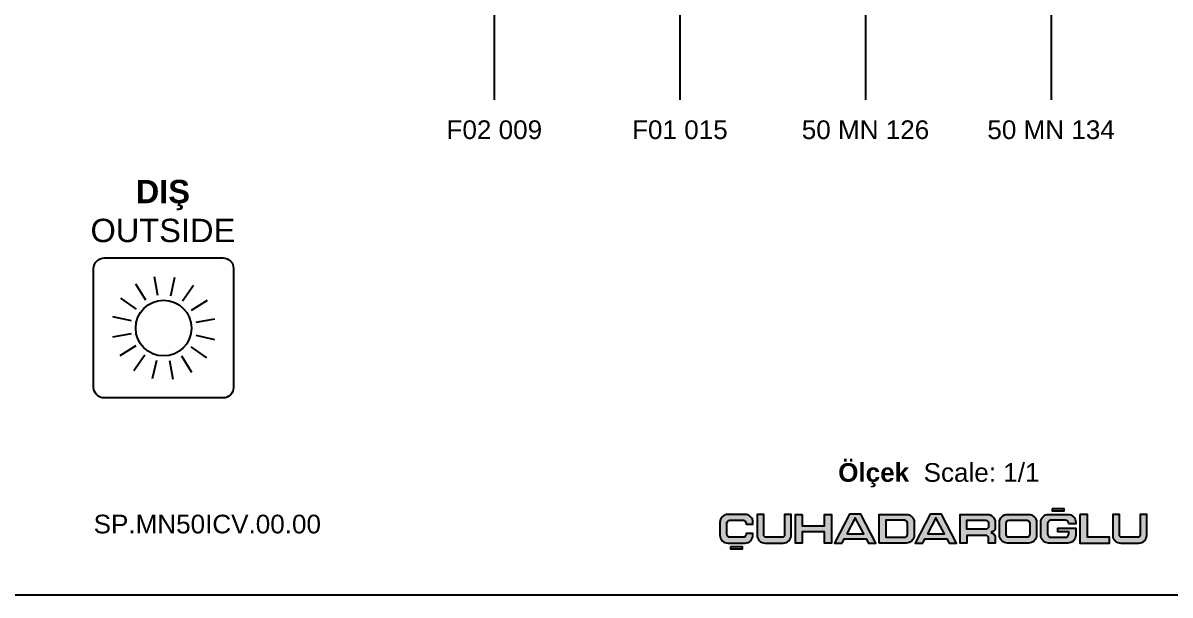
# Model space of a CAD drawing. Header units: millimetres. Extents: x 12 to 3612, y 18 to 315.
# Drawn here: x 2989.9 to 3112.9, y 17.9 to 79.2 of the extents above; entities that cross this region are included whole.
import ezdxf

# ---------------------------------------------------------------- set-up
doc = ezdxf.new("R2010")
doc.units = ezdxf.units.MM
for name, color, linetype in [('ALUMINIUM', 30, 'Continuous'), ('ANTET', 140, 'Continuous'), ('antet_k', 7, 'Continuous'), ('yazı_numara_k', 11, 'Continuous')]:
    doc.layers.add(name, color=color, linetype=linetype)
doc.styles.get("Standard").update_dxf_attribs({"font": 'arial.ttf'})
doc.dimstyles.new('ISO-25', dxfattribs={"dimtxt": 2.5, "dimasz": 2.5, "dimexe": 1.25, "dimexo": 0.625, "dimtad": 1, "dimtxsty": 'Standard', "dimcen": 2.5, "dimadec": 0, "dimazin": 0, "dimtfac": 1, "dimtmove": 0, "dimatfit": 3, "dimfxl": 1, "dimarcsym": 0})

# ---------------------------------------------------------------- blocks, each defined once
blk = doc.blocks.new('ÇUHADAROĞLU')
at = {"layer": 'ANTET'}
h = blk.add_hatch(color=7, dxfattribs=at)
h.paths.add_polyline_path([(159.1, 19.64, -0.414214), (159.42, 19.96), (160.84, 19.96, -0.414214), (161.16, 19.64), (161.16, 19.54), (161.9, 19.54), (161.9, 19.73, 0.414214), (161.05, 20.59), (159.21, 20.59, 0.414214), (158.36, 19.73), (158.36, 18.36, 0.414214), (159.21, 17.51), (161.05, 17.51, 0.414214), (161.9, 18.36), (161.9, 18.55), (161.16, 18.55), (161.16, 18.46, -0.414214), (160.84, 18.13), (159.42, 18.13, -0.414214), (159.1, 18.46)])
h.paths.add_polyline_path([(159.48, 17.12), (159.48, 16.9), (160.78, 16.9), (160.78, 17.12)])
h.paths.add_polyline_path([(165.15, 17.51, 0.414214), (166, 18.36), (166, 20.59), (165.29, 20.59), (165.29, 18.39, -0.414214), (165.03, 18.13), (163.32, 18.13, -0.414214), (163.06, 18.39), (163.06, 20.59), (162.35, 20.59), (162.35, 18.36, 0.414214), (163.2, 17.51)])
h.paths.add_polyline_path([(167.19, 18.73), (169.58, 18.73), (169.58, 17.51), (170.32, 17.51), (170.32, 20.59), (169.58, 20.59), (169.58, 19.36), (167.19, 19.36), (167.19, 20.59), (166.45, 20.59), (166.45, 17.51), (167.19, 17.51)])
h.paths.add_polyline_path([(170.66, 17.51), (171.46, 17.51), (171.69, 17.95), (174.05, 17.95), (174.29, 17.51), (175.09, 17.51), (173.48, 20.6), (172.27, 20.6)])
h.paths.add_polyline_path([(171.97, 18.49), (172.87, 20.23), (173.78, 18.49)], flags=16)
h.paths.add_polyline_path([(175.43, 17.51), (178.34, 17.51, 0.414214), (179.19, 18.36), (179.19, 19.73, 0.414214), (178.34, 20.59), (175.43, 20.59)])
h.paths.add_polyline_path([(176.14, 19.96), (178.15, 19.96, -0.414214), (178.47, 19.64), (178.47, 18.46, -0.414214), (178.15, 18.13), (176.14, 18.13)], flags=16)
h.paths.add_polyline_path([(180.34, 17.95), (182.7, 17.95), (182.94, 17.51), (183.74, 17.51), (182.13, 20.6), (180.92, 20.6), (179.31, 17.51), (180.11, 17.51)])
h.paths.add_polyline_path([(180.62, 18.49), (181.52, 20.23), (182.43, 18.49)], flags=16)
h.paths.add_polyline_path([(184.84, 18.34), (186.84, 18.34, -0.414214), (187.17, 18.02), (187.17, 17.51), (187.88, 17.51), (187.88, 18.21, 0.203358), (187.78, 18.44, 0.098259), (187.5, 18.62), (187.5, 18.7, 0.058399), (187.74, 18.83, 0.246853), (187.88, 19.09), (187.88, 19.73, 0.414214), (187.03, 20.59), (184.13, 20.59), (184.13, 17.51), (184.84, 17.51)])
h.paths.add_polyline_path([(184.84, 18.99), (184.84, 19.96), (186.82, 19.96, -0.414214), (187.17, 19.61), (187.17, 19.31, -0.414214), (186.84, 18.99)], flags=16)
h.paths.add_polyline_path([(191.45, 17.51, 0.414214), (192.31, 18.36), (192.31, 19.73, 0.414214), (191.45, 20.59), (189.19, 20.59, 0.414214), (188.33, 19.73), (188.33, 18.36, 0.414214), (189.19, 17.51)])
h.paths.add_polyline_path([(189.37, 18.13, -0.414214), (189.05, 18.46), (189.05, 19.64, -0.414214), (189.37, 19.96), (191.27, 19.96, -0.414214), (191.59, 19.64), (191.59, 18.46, -0.414214), (191.27, 18.13)], flags=16)
h.paths.add_polyline_path([(193.61, 17.51), (195.66, 17.51, 0.414214), (196.51, 18.36), (196.51, 19.11), (194.59, 19.11), (194.59, 18.7), (195.78, 18.7), (195.78, 18.54, -0.414214), (195.37, 18.13), (193.9, 18.13, -0.414214), (193.49, 18.54), (193.49, 19.55, -0.414214), (193.9, 19.96), (195.37, 19.96, -0.407741), (195.78, 19.56), (196.51, 19.56), (196.51, 19.73, 0.414214), (195.66, 20.59), (193.61, 20.59, 0.414214), (192.76, 19.73), (192.76, 18.36, 0.414214)])
h.paths.add_polyline_path([(195.28, 20.97), (195.28, 21.19), (193.99, 21.19), (193.99, 20.97)])
h.paths.add_polyline_path([(200.14, 17.51), (200.14, 18.13), (197.76, 18.13), (197.76, 20.59), (196.97, 20.59), (196.97, 17.51)])
h.paths.add_polyline_path([(201.2, 18.39), (201.2, 20.59), (200.48, 20.59), (200.48, 18.36, 0.414214), (201.34, 17.51), (203.28, 17.51, 0.414214), (204.13, 18.36), (204.13, 20.59), (203.42, 20.59), (203.42, 18.39, -0.414214), (203.16, 18.13), (201.46, 18.13, -0.414214)])
h = blk.add_hatch(color=7, dxfattribs=at)
h.paths.add_polyline_path([(159.1, 19.64, -0.414214), (159.42, 19.96), (160.84, 19.96, -0.414214), (161.16, 19.64), (161.16, 19.54), (161.9, 19.54), (161.9, 19.73, 0.414214), (161.05, 20.59), (159.21, 20.59, 0.414214), (158.36, 19.73), (158.36, 18.36, 0.414214), (159.21, 17.51), (161.05, 17.51, 0.414214), (161.9, 18.36), (161.9, 18.55), (161.16, 18.55), (161.16, 18.46, -0.414214), (160.84, 18.13), (159.42, 18.13, -0.414214), (159.1, 18.46)])
h.paths.add_polyline_path([(159.48, 17.12), (159.48, 16.9), (160.78, 16.9), (160.78, 17.12)])
h.paths.add_polyline_path([(165.15, 17.51, 0.414214), (166, 18.36), (166, 20.59), (165.29, 20.59), (165.29, 18.39, -0.414214), (165.03, 18.13), (163.32, 18.13, -0.414214), (163.06, 18.39), (163.06, 20.59), (162.35, 20.59), (162.35, 18.36, 0.414214), (163.2, 17.51)])
h.paths.add_polyline_path([(167.19, 18.73), (169.58, 18.73), (169.58, 17.51), (170.32, 17.51), (170.32, 20.59), (169.58, 20.59), (169.58, 19.36), (167.19, 19.36), (167.19, 20.59), (166.45, 20.59), (166.45, 17.51), (167.19, 17.51)])
h.paths.add_polyline_path([(170.66, 17.51), (171.46, 17.51), (171.69, 17.95), (174.05, 17.95), (174.29, 17.51), (175.09, 17.51), (173.48, 20.6), (172.27, 20.6)])
h.paths.add_polyline_path([(171.97, 18.49), (172.87, 20.23), (173.78, 18.49)], flags=16)
h.paths.add_polyline_path([(175.43, 17.51), (178.34, 17.51, 0.414214), (179.19, 18.36), (179.19, 19.73, 0.414214), (178.34, 20.59), (175.43, 20.59)])
h.paths.add_polyline_path([(176.14, 19.96), (178.15, 19.96, -0.414214), (178.47, 19.64), (178.47, 18.46, -0.414214), (178.15, 18.13), (176.14, 18.13)], flags=16)
h.paths.add_polyline_path([(180.34, 17.95), (182.7, 17.95), (182.94, 17.51), (183.74, 17.51), (182.13, 20.6), (180.92, 20.6), (179.31, 17.51), (180.11, 17.51)])
h.paths.add_polyline_path([(180.62, 18.49), (181.52, 20.23), (182.43, 18.49)], flags=16)
h.paths.add_polyline_path([(184.84, 18.34), (186.84, 18.34, -0.414214), (187.17, 18.02), (187.17, 17.51), (187.88, 17.51), (187.88, 18.21, 0.203358), (187.78, 18.44, 0.098259), (187.5, 18.62), (187.5, 18.7, 0.058399), (187.74, 18.83, 0.246853), (187.88, 19.09), (187.88, 19.73, 0.414214), (187.03, 20.59), (184.13, 20.59), (184.13, 17.51), (184.84, 17.51)])
h.paths.add_polyline_path([(184.84, 18.99), (184.84, 19.96), (186.82, 19.96, -0.414214), (187.17, 19.61), (187.17, 19.31, -0.414214), (186.84, 18.99)], flags=16)
h.paths.add_polyline_path([(191.45, 17.51, 0.414214), (192.31, 18.36), (192.31, 19.73, 0.414214), (191.45, 20.59), (189.19, 20.59, 0.414214), (188.33, 19.73), (188.33, 18.36, 0.414214), (189.19, 17.51)])
h.paths.add_polyline_path([(189.37, 18.13, -0.414214), (189.05, 18.46), (189.05, 19.64, -0.414214), (189.37, 19.96), (191.27, 19.96, -0.414214), (191.59, 19.64), (191.59, 18.46, -0.414214), (191.27, 18.13)], flags=16)
h.paths.add_polyline_path([(193.61, 17.51), (195.66, 17.51, 0.414214), (196.51, 18.36), (196.51, 19.11), (194.59, 19.11), (194.59, 18.7), (195.78, 18.7), (195.78, 18.54, -0.414214), (195.37, 18.13), (193.9, 18.13, -0.414214), (193.49, 18.54), (193.49, 19.55, -0.414214), (193.9, 19.96), (195.37, 19.96, -0.407741), (195.78, 19.56), (196.51, 19.56), (196.51, 19.73, 0.414214), (195.66, 20.59), (193.61, 20.59, 0.414214), (192.76, 19.73), (192.76, 18.36, 0.414214)])
h.paths.add_polyline_path([(195.28, 20.97), (195.28, 21.19), (193.99, 21.19), (193.99, 20.97)])
h.paths.add_polyline_path([(200.14, 17.51), (200.14, 18.13), (197.76, 18.13), (197.76, 20.59), (196.97, 20.59), (196.97, 17.51)])
h.paths.add_polyline_path([(201.2, 18.39), (201.2, 20.59), (200.48, 20.59), (200.48, 18.36, 0.414214), (201.34, 17.51), (203.28, 17.51, 0.414214), (204.13, 18.36), (204.13, 20.59), (203.42, 20.59), (203.42, 18.39, -0.414214), (203.16, 18.13), (201.46, 18.13, -0.414214)])
at = {"layer": 'ANTET', "color": 7}
for points in [[(193.99, 21.19), (193.99, 20.97), (195.28, 20.97), (195.28, 21.19)], [(193.99, 21.19), (193.99, 20.97), (195.28, 20.97), (195.28, 21.19)], [(167.19, 20.59), (167.19, 19.36), (169.58, 19.36), (169.58, 20.59), (170.32, 20.59), (170.32, 17.51), (169.58, 17.51), (169.58, 18.73), (167.19, 18.73), (167.19, 17.51), (166.45, 17.51), (166.45, 20.59)], [(167.19, 20.59), (167.19, 19.36), (169.58, 19.36), (169.58, 20.59), (170.32, 20.59), (170.32, 17.51), (169.58, 17.51), (169.58, 18.73), (167.19, 18.73), (167.19, 17.51), (166.45, 17.51), (166.45, 20.59)], [(171.46, 17.51), (171.69, 17.95), (174.05, 17.95), (174.29, 17.51), (175.09, 17.51), (173.48, 20.6), (172.27, 20.6), (170.66, 17.51)], [(171.46, 17.51), (171.69, 17.95), (174.05, 17.95), (174.29, 17.51), (175.09, 17.51), (173.48, 20.6), (172.27, 20.6), (170.66, 17.51)], [(171.97, 18.49), (173.78, 18.49), (172.87, 20.23)], [(171.97, 18.49), (173.78, 18.49), (172.87, 20.23)], [(180.11, 17.51), (180.34, 17.95), (182.7, 17.95), (182.94, 17.51), (183.74, 17.51), (182.13, 20.6), (180.92, 20.6), (179.31, 17.51)], [(180.11, 17.51), (180.34, 17.95), (182.7, 17.95), (182.94, 17.51), (183.74, 17.51), (182.13, 20.6), (180.92, 20.6), (179.31, 17.51)], [(180.62, 18.49), (182.43, 18.49), (181.52, 20.23)], [(180.62, 18.49), (182.43, 18.49), (181.52, 20.23)], [(196.97, 20.59), (196.97, 17.51), (200.14, 17.51), (200.14, 18.13), (197.76, 18.13), (197.76, 20.59)], [(196.97, 20.59), (196.97, 17.51), (200.14, 17.51), (200.14, 18.13), (197.76, 18.13), (197.76, 20.59)], [(159.48, 17.12), (159.48, 16.9), (160.78, 16.9), (160.78, 17.12)], [(159.48, 17.12), (159.48, 16.9), (160.78, 16.9), (160.78, 17.12)]]:
    blk.add_lwpolyline(points, close=True, dxfattribs=at)
for points in [[(159.42, 18.13, -0.414214), (159.1, 18.46), (159.1, 19.64, -0.414214), (159.42, 19.96), (160.84, 19.96, -0.414214), (161.16, 19.64), (161.16, 19.54), (161.9, 19.54), (161.9, 19.73, 0.414214), (161.05, 20.59), (159.21, 20.59, 0.414214), (158.36, 19.73), (158.36, 18.36, 0.414214), (159.21, 17.51), (161.05, 17.51, 0.414214), (161.9, 18.36), (161.9, 18.55), (161.16, 18.55), (161.16, 18.46, -0.414214), (160.84, 18.13)], [(159.42, 18.13, -0.414214), (159.1, 18.46), (159.1, 19.64, -0.414214), (159.42, 19.96), (160.84, 19.96, -0.414214), (161.16, 19.64), (161.16, 19.54), (161.9, 19.54), (161.9, 19.73, 0.414214), (161.05, 20.59), (159.21, 20.59, 0.414214), (158.36, 19.73), (158.36, 18.36, 0.414214), (159.21, 17.51), (161.05, 17.51, 0.414214), (161.9, 18.36), (161.9, 18.55), (161.16, 18.55), (161.16, 18.46, -0.414214), (160.84, 18.13)], [(165.03, 18.13), (163.32, 18.13, -0.414214), (163.06, 18.39), (163.06, 20.59), (162.35, 20.59), (162.35, 18.36, 0.414214), (163.2, 17.51), (165.15, 17.51, 0.414214), (166, 18.36), (166, 20.59), (165.29, 20.59), (165.29, 18.39, -0.414214)], [(165.03, 18.13), (163.32, 18.13, -0.414214), (163.06, 18.39), (163.06, 20.59), (162.35, 20.59), (162.35, 18.36, 0.414214), (163.2, 17.51), (165.15, 17.51, 0.414214), (166, 18.36), (166, 20.59), (165.29, 20.59), (165.29, 18.39, -0.414214)], [(175.43, 17.51), (175.43, 20.59), (178.34, 20.59, -0.414214), (179.19, 19.73), (179.19, 18.36, -0.414214), (178.34, 17.51)], [(175.43, 17.51), (175.43, 20.59), (178.34, 20.59, -0.414214), (179.19, 19.73), (179.19, 18.36, -0.414214), (178.34, 17.51)], [(178.47, 19.64, 0.414214), (178.15, 19.96), (176.14, 19.96), (176.14, 18.13), (178.15, 18.13, 0.414214), (178.47, 18.46)], [(178.47, 19.64, 0.414214), (178.15, 19.96), (176.14, 19.96), (176.14, 18.13), (178.15, 18.13, 0.414214), (178.47, 18.46)], [(187.88, 18.21), (187.88, 17.51), (187.17, 17.51), (187.17, 18.02, 0.414214), (186.84, 18.34), (184.84, 18.34), (184.84, 17.51), (184.13, 17.51), (184.13, 20.59), (187.03, 20.59, -0.414214), (187.88, 19.73), (187.88, 19.09, -0.246853), (187.74, 18.83, -0.058399), (187.5, 18.7), (187.5, 18.62, -0.098259), (187.78, 18.44, -0.203358)], [(187.88, 18.21), (187.88, 17.51), (187.17, 17.51), (187.17, 18.02, 0.414214), (186.84, 18.34), (184.84, 18.34), (184.84, 17.51), (184.13, 17.51), (184.13, 20.59), (187.03, 20.59, -0.414214), (187.88, 19.73), (187.88, 19.09, -0.246853), (187.74, 18.83, -0.058399), (187.5, 18.7), (187.5, 18.62, -0.098259), (187.78, 18.44, -0.203358)], [(186.82, 19.96, -0.414214), (187.17, 19.61), (187.17, 19.31, -0.414214), (186.84, 18.99), (184.84, 18.99), (184.84, 19.96)], [(186.82, 19.96, -0.414214), (187.17, 19.61), (187.17, 19.31, -0.414214), (186.84, 18.99), (184.84, 18.99), (184.84, 19.96)], [(191.45, 17.51), (189.19, 17.51, -0.414214), (188.33, 18.36), (188.33, 19.73, -0.414214), (189.19, 20.59), (191.45, 20.59, -0.414214), (192.31, 19.73), (192.31, 18.36, -0.414214)], [(191.45, 17.51), (189.19, 17.51, -0.414214), (188.33, 18.36), (188.33, 19.73, -0.414214), (189.19, 20.59), (191.45, 20.59, -0.414214), (192.31, 19.73), (192.31, 18.36, -0.414214)], [(191.59, 19.64), (191.59, 18.46, -0.414214), (191.27, 18.13), (189.37, 18.13, -0.414214), (189.05, 18.46), (189.05, 19.64, -0.414214), (189.37, 19.96), (191.27, 19.96, -0.414214)], [(191.59, 19.64), (191.59, 18.46, -0.414214), (191.27, 18.13), (189.37, 18.13, -0.414214), (189.05, 18.46), (189.05, 19.64, -0.414214), (189.37, 19.96), (191.27, 19.96, -0.414214)], [(195.78, 18.54), (195.78, 18.7), (194.59, 18.7), (194.59, 19.11), (196.51, 19.11), (196.51, 18.36, -0.414214), (195.66, 17.51), (193.61, 17.51, -0.414214), (192.76, 18.36), (192.76, 19.73, -0.414214), (193.61, 20.59), (195.66, 20.59, -0.414214), (196.51, 19.73), (196.51, 19.56), (195.78, 19.56, 0.407741), (195.37, 19.96), (193.9, 19.96, 0.414214), (193.49, 19.55), (193.49, 18.54, 0.414214), (193.9, 18.13), (195.37, 18.13, 0.414214)], [(195.78, 18.54), (195.78, 18.7), (194.59, 18.7), (194.59, 19.11), (196.51, 19.11), (196.51, 18.36, -0.414214), (195.66, 17.51), (193.61, 17.51, -0.414214), (192.76, 18.36), (192.76, 19.73, -0.414214), (193.61, 20.59), (195.66, 20.59, -0.414214), (196.51, 19.73), (196.51, 19.56), (195.78, 19.56, 0.407741), (195.37, 19.96), (193.9, 19.96, 0.414214), (193.49, 19.55), (193.49, 18.54, 0.414214), (193.9, 18.13), (195.37, 18.13, 0.414214)], [(201.34, 17.51), (203.28, 17.51, 0.414214), (204.13, 18.36), (204.13, 20.59), (203.42, 20.59), (203.42, 18.39, -0.414214), (203.16, 18.13), (201.46, 18.13, -0.414214), (201.2, 18.39), (201.2, 20.59), (200.48, 20.59), (200.48, 18.36, 0.414214)], [(201.34, 17.51), (203.28, 17.51, 0.414214), (204.13, 18.36), (204.13, 20.59), (203.42, 20.59), (203.42, 18.39, -0.414214), (203.16, 18.13), (201.46, 18.13, -0.414214), (201.2, 18.39), (201.2, 20.59), (200.48, 20.59), (200.48, 18.36, 0.414214)]]:
    blk.add_lwpolyline(points, format="xyb", close=True, dxfattribs=at)
blk = doc.blocks.new('SP.KTGR.1A')
at = {"insert": (-248.38, 1804.14), "char_height": 2, "width": 54.4479, "attachment_point": 1}
blk.add_mtext('{\\pxql;\\fArial Unicode MS|b0|i0|c0|p34;{\\C7;SP.MN50ICV.00.00}}', dxfattribs=at)
blk = doc.blocks.new('MN50 ICV SİP. KAT. SYF.')
at = {"layer": 'antet_k', "color": 252}
blk.add_lwpolyline([(196.74, 36.05), (196.74, 333.05), (406.74, 333.05), (406.74, 36.05)], close=True, dxfattribs=at)
for name, p in [('SP.KTGR.1A', (460.11, -1759.48)), ('ÇUHADAROĞLU', (120.53, 24.11))]:
    blk.add_blockref(name, p)
blk = doc.blocks.new('50MN125')
blk.add_hatch(color=252).paths.add_polyline_path([(3077.73, 377.33, -0.198912), (3078.9, 380.16), (3135.69, 436.95, -0.198912), (3138.52, 438.13), (3142.39, 438.13), (3142.39, 436.43, -0.414214), (3142.19, 436.23), (3141.09, 436.23, 0.414213), (3140.89, 436.03), (3140.89, 435.4, 0.388879), (3141.16, 435.1), (3141.97, 435.03, 0.021808), (3141.99, 435.03), (3144.29, 435.03, 0.021808), (3144.31, 435.03), (3145.12, 435.1, 0.388879), (3145.39, 435.4), (3145.39, 436.03, 0.414214), (3145.19, 436.23), (3144.09, 436.23, -0.414214), (3143.89, 436.43), (3143.89, 438.03, -0.414213), (3144.09, 438.23), (3149.12, 438.23, -0.221695), (3149.27, 438.15), (3150.61, 436.55, -0.63707), (3150.46, 436.23), (3149.59, 436.23, 0.414214), (3149.39, 436.03), (3149.39, 435.4, 0.388879), (3149.66, 435.1), (3150.47, 435.03, 0.021808), (3150.49, 435.03), (3153.43, 435.03, 0.63707), (3153.58, 435.35), (3150.21, 439.37, 0.221695), (3149.45, 439.73), (3136.33, 439.73, 0.198913), (3135.63, 439.43), (3131.42, 435.23), (3128.7, 436.22, -0.315299), (3128.37, 436.69), (3128.37, 437.99, 0.315299), (3128.17, 438.27), (3126.97, 438.71, 0.291473), (3126.44, 438.59), (3125.95, 438.1, 0.548619), (3126.03, 437.77), (3126.94, 437.44, -0.315299), (3127.07, 437.25), (3127.07, 436.13, 0.315299), (3127.73, 435.19), (3130.41, 434.21), (3110.52, 414.33, -0.198913), (3110.38, 414.27), (3108.85, 414.27, 0.198912), (3108.71, 414.21), (3105.39, 410.89), (3105.39, 410.47), (3104.96, 410.47), (3101.64, 407.14, 0.198912), (3101.58, 407), (3101.58, 405.47, -0.198913), (3101.52, 405.33), (3081.64, 385.45), (3080.66, 388.13, 0.315299), (3079.73, 388.78), (3078.6, 388.78, -0.3153), (3078.41, 388.91), (3078.08, 389.83, 0.548619), (3077.75, 389.9), (3077.26, 389.41, 0.291473), (3077.15, 388.89), (3077.58, 387.68, 0.315299), (3077.87, 387.48), (3079.16, 387.48, -0.315299), (3079.63, 387.15), (3080.63, 384.43), (3076.42, 380.23, 0.198912), (3076.13, 379.52), (3076.13, 366.41, 0.221695), (3076.49, 365.64), (3080.5, 362.28, 0.63707), (3080.83, 362.43), (3080.83, 365.36, 0.021808), (3080.83, 365.38), (3080.76, 366.19, 0.388879), (3080.46, 366.46), (3079.83, 366.46, 0.414214), (3079.63, 366.26), (3079.63, 365.39, -0.637071), (3079.3, 365.24), (3077.7, 366.58, -0.221695), (3077.63, 366.74), (3077.63, 371.76, -0.414213), (3077.83, 371.96), (3079.43, 371.96, -0.414214), (3079.63, 371.76), (3079.63, 370.66, 0.414214), (3079.83, 370.46), (3080.46, 370.46, 0.388879), (3080.76, 370.74), (3080.83, 371.55, 0.021808), (3080.83, 371.56), (3080.83, 373.86, 0.021808), (3080.83, 373.88), (3080.76, 374.69, 0.388879), (3080.46, 374.96), (3079.83, 374.96, 0.414213), (3079.63, 374.76), (3079.63, 373.66, -0.414214), (3079.43, 373.46), (3077.73, 373.46)])
at = {"layer": 'ALUMINIUM', "color": 252, "flags": 128}
blk.add_lwpolyline([(3078.9, 380.16), (3135.69, 436.95, -0.198912), (3138.52, 438.13), (3142.39, 438.13), (3142.39, 436.43, -0.414214), (3142.19, 436.23), (3141.09, 436.23, 0.414213), (3140.89, 436.03), (3140.89, 435.4, 0.388878), (3141.16, 435.1), (3141.97, 435.03, 0.021812), (3141.99, 435.03), (3144.29, 435.03, 0.021812), (3144.31, 435.03), (3145.12, 435.1, 0.388878), (3145.39, 435.4), (3145.39, 436.03, 0.414214), (3145.19, 436.23), (3144.09, 436.23, -0.414214), (3143.89, 436.43), (3143.89, 438.03, -0.414213), (3144.09, 438.23), (3149.12, 438.23, -0.221695), (3149.27, 438.15), (3150.61, 436.55, -0.637071), (3150.46, 436.23), (3149.59, 436.23, 0.414214), (3149.39, 436.03), (3149.39, 435.4, 0.388878), (3149.66, 435.1), (3150.47, 435.03, 0.021812), (3150.49, 435.03), (3153.43, 435.03, 0.63707), (3153.58, 435.35), (3150.21, 439.37, 0.221695), (3149.45, 439.73), (3136.33, 439.73, 0.198913), (3135.63, 439.43), (3131.42, 435.23), (3128.7, 436.22, -0.315299), (3128.37, 436.69), (3128.37, 437.99, 0.3153), (3128.17, 438.27), (3126.97, 438.71, 0.291472), (3126.44, 438.59), (3125.95, 438.1, 0.548619), (3126.03, 437.77), (3126.94, 437.44, -0.3153), (3127.07, 437.25), (3127.07, 436.13, 0.315299), (3127.73, 435.19), (3130.41, 434.21), (3110.52, 414.33, -0.198913), (3110.38, 414.27), (3108.85, 414.27, 0.198911), (3108.71, 414.21), (3105.39, 410.89), (3105.39, 410.47), (3104.96, 410.47), (3101.64, 407.14, 0.198911), (3101.58, 407), (3101.58, 405.47, -0.198913), (3101.52, 405.33), (3081.64, 385.45), (3080.66, 388.13, 0.315299), (3079.73, 388.78), (3078.6, 388.78, -0.3153), (3078.41, 388.91), (3078.08, 389.83, 0.548619), (3077.75, 389.9), (3077.26, 389.41, 0.291472), (3077.15, 388.89), (3077.58, 387.68, 0.3153), (3077.87, 387.48), (3079.16, 387.48, -0.315299), (3079.63, 387.15), (3080.63, 384.43), (3076.42, 380.23, 0.198913), (3076.13, 379.52), (3076.13, 366.41, 0.221695), (3076.49, 365.64), (3080.5, 362.28, 0.63707), (3080.83, 362.43), (3080.83, 365.36, 0.021812), (3080.83, 365.38), (3080.76, 366.19, 0.388878), (3080.46, 366.46), (3079.83, 366.46, 0.414214), (3079.63, 366.26), (3079.63, 365.39, -0.637071), (3079.3, 365.24), (3077.7, 366.58, -0.221695), (3077.63, 366.74), (3077.63, 371.76, -0.414213), (3077.83, 371.96), (3079.43, 371.96, -0.414214), (3079.63, 371.76), (3079.63, 370.66, 0.414214), (3079.83, 370.46), (3080.46, 370.46, 0.388878), (3080.76, 370.74), (3080.83, 371.55, 0.021812), (3080.83, 371.56), (3080.83, 373.86, 0.021812), (3080.83, 373.88), (3080.76, 374.69, 0.388878), (3080.46, 374.96), (3079.83, 374.96, 0.414213), (3079.63, 374.76), (3079.63, 373.66, -0.414214), (3079.43, 373.46), (3077.73, 373.46), (3077.73, 377.33, -0.198912)], format="xyb", close=True, dxfattribs=at)
blk = doc.blocks.new('cerceve')
at = {"color": 0}
blk.add_lwpolyline([(179668.63, 32143.72), (179685.63, 32143.72, -0.414214), (179687.13, 32142.22), (179687.13, 32125.22, -0.414214), (179685.63, 32123.72), (179668.63, 32123.72, -0.414214), (179667.13, 32125.22), (179667.13, 32142.22, -0.414214)], format="xyb", close=True, dxfattribs=at)
blk = doc.blocks.new('guneş')
at = {"color": 7}
for p, q in [((292.05, 227.42), (290.97, 229.14)), ((293.34, 227.92), (292.97, 229.93)), ((294.72, 227.9), (295.18, 229.88)), ((295.99, 227.34), (297.15, 229.02)), ((291.05, 226.46), (289.38, 227.62)), ((296.95, 226.35), (298.68, 227.43)), ((290.5, 225.19), (288.52, 225.65)), ((297.45, 225.06), (299.46, 225.42)), ((290.48, 223.8), (288.47, 223.44)), ((297.43, 223.68), (299.41, 223.22)), ((290.98, 222.52), (289.25, 221.44)), ((291.94, 221.52), (290.78, 219.85)), ((295.88, 221.45), (296.96, 219.72)), ((296.88, 222.41), (298.55, 221.25)), ((293.21, 220.97), (292.75, 218.99)), ((294.59, 220.95), (294.96, 218.94))]:
    blk.add_line(p, q, dxfattribs=at)
blk.add_circle((293.96, 224.43), 2.99, dxfattribs=at)
blk = doc.blocks.new('dış_ikon')
at = {"color": 9, "xscale": 0.75, "yscale": 0.75, "zscale": 0.75}
blk.add_blockref('cerceve', (-134741.56, -24767.9), dxfattribs=at)
at = {"color": 6}
blk.add_blockref('guneş', (-277.67, -892.05), dxfattribs=at)
blk = doc.blocks.new('D.G.1A')
at = {"color": 250}
blk.add_blockref('dış_ikon', (708.59, 4359.67), dxfattribs=at)
blk.add_blockref('dış_ikon', (708.59, 4359.67), dxfattribs=at)
at = {"layer": 'yazı_numara_k', "color": 9, "true_color": 0xe4c9af, "insert": (732.49, 3707.93), "char_height": 2.5, "width": 15.3783, "attachment_point": 3}
blk.add_mtext('{\\pxqc;\\fArial Unicode MS|b1|i0|c162|p34;{\\C7;DIŞ\\fArial Unicode MS|b0|i0|c162|p34;\\POUTSIDE}}', dxfattribs=at)

msp = doc.modelspace()

# ---------------------------------------------------------------- block references
for name, p in [('MN50 ICV SİP. KAT. SYF.', (2785.735, -18.174)), ('D.G.1A', (2280.09, -3645.561))]:
    msp.add_blockref(name, p)
at = {"rotation": 135}
msp.add_blockref('50MN125', (5573.557, -1812.555), dxfattribs=at)

# ---------------------------------------------------------------- texts
at = {"color": 0, "ltscale": 0.5, "char_height": 2, "width": 17.3969, "attachment_point": 3}
for s, insert in [('{\\pxqc;\\fArial|b0|i0|c162|p34;F02 009}', (3049.132, 68.745)), ('{\\pxqc;\\fArial|b0|i0|c162|p34;F01 015}', (3069.033, 68.745)), ('{\\pxqc;\\fArial|b0|i0|c162|p34;50 MN 126}', (3088.934, 68.745)), ('{\\pxqc;\\fArial|b0|i0|c162|p34;50 MN 134}', (3108.836, 68.745))]:
    msp.add_mtext(s, dxfattribs=dict(at, insert=insert))
at = {"insert": (3077.306, 32.015), "char_height": 2, "attachment_point": 1}
msp.add_mtext('{\\fArial Unicode MS|b1|i0|c162|p34;{\\C7;Ölçek\\fArial Unicode MS|b0|i0|c162|p34;  Scale: 1/1}}', dxfattribs=at)

# ---------------------------------------------------------------- leaders
at = {"color": 0, "ltscale": 0.5}
for points in [[(3060.335, 135.838), (3060.335, 70.935)], [(3100.137, 133.265), (3100.137, 70.935)], [(3040.434, 106.882), (3040.434, 70.935)], [(3080.236, 81.603), (3080.236, 70.935)]]:
    msp.add_leader(points, dimstyle='ISO-25', override={"dimscale": 2, "dimasz": 0.5, "dimclre": 140, "dimldrblk": 'Dot'}, dxfattribs=at)

doc.saveas('drawing.dxf')
